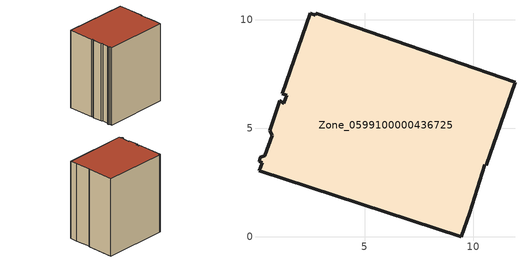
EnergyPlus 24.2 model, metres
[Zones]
Zone_0599100000436725
 floor ground (C_G): 0.75,4.68 0.62,4.88 1.1,6.26 1.27,6.14 1.41,6.51 1.21,6.58 2.49,10.29 2.73,10.21 2.75,10.29 11.93,7.12 10.6,3.3 10.54,3.32 9.84,1.1 9.46,0 0.16,3.03 0.3,3.41 0.14,3.48 0.2,3.65 0.41,3.74 z0
 wall outside (C_F): 0.16,3.03 9.46,0 9.84,1.1 10.54,3.32 10.6,3.3 11.93,7.12 2.75,10.29 2.73,10.21 2.49,10.29 1.21,6.58 1.41,6.51 1.27,6.14 1.1,6.26 0.62,4.88 0.75,4.68 0.41,3.74 0.2,3.65 0.14,3.48 0.3,3.41 0.16,3.03 z0:11.95
 roof outside (C_R): 0.75,4.68 0.41,3.74 0.2,3.65 0.14,3.48 0.3,3.41 0.16,3.03 9.46,0 9.84,1.1 10.54,3.32 10.6,3.3 11.93,7.12 2.75,10.29 2.73,10.21 2.49,10.29 1.21,6.58 1.41,6.51 1.27,6.14 1.1,6.26 0.62,4.88 z11.95
[BUILDING]
Pand.0599100000436725: North Axis=0; Terrain=City; Loads Convergence Tolerance Value=0.04; Temperature Convergence Tolerance Value=0.4; Solar Distribution=FullExterior; Maximum Number of Warmup Days=25; Minimum Number of Warmup Days=1
[Site:Location]
Rotterdam.The.Hague.AP_ZH_NLD Design_Conditions: Latitude=51.96; Longitude=4.45; Time Zone=1; Elevation=-4.5
[SITE:GROUNDTEMPERATURE:BUILDINGSURFACE]
18, 18, 18, 18, 18, 18, 18, 18, 18, 18, 18, 18
[MATERIAL] Thermal Absorptance=0.9; Solar Absorptance=0.7; Visible Absorptance=0.7
Name | Roughness | Thickness | Conductivity | Density | Specific Heat
G.TC.2006-2014 | MediumSmooth | 0.15 | 0.06 | 540 | 1210
F.TC.2006-2014 | Rough | 0.3 | 0.12 | 1920 | 840
R.TC.2006-2014 | MediumRough | 0.2 | 0.08 | 1500 | 1000
[CONSTRUCTION]
C_G: G.TC.2006-2014
C_F: F.TC.2006-2014
C_R: R.TC.2006-2014
[ZONE]
Zone_0599100000436725: Type=1; Multiplier=1; Ceiling Height=Autocalculate; Volume=Autocalculate; Floor Area=autocalculate; Part of Total Floor Area=Yes
[ZONEINFILTRATION:DESIGNFLOWRATE]
Infil_Zone_0599100000436725: Zone or ZoneList or Space or SpaceList=Zone_0599100000436725; Schedule=AlwaysOn; Design Flow Rate Calculation Method=Flow/Area; Flow Rate per Floor Area=0.0015; Constant Term Coefficient=1; Temperature Term Coefficient=0; Velocity Term Coefficient=0; Velocity Squared Term Coefficient=0
[HVACTEMPLATE:ZONE:IDEALLOADSAIRSYSTEM]
Zone_0599100000436725: Maximum Heating Supply Air Temperature=50; Minimum Cooling Supply Air Temperature=13; Maximum Heating Supply Air Humidity Ratio=0.0156; Minimum Cooling Supply Air Humidity Ratio=0.0077; Heating Limit=NoLimit; Cooling Limit=NoLimit; Dehumidification Control Type=ConstantSensibleHeatRatio; Cooling Sensible Heat Ratio=0.7; Dehumidification Setpoint=60; Humidification Control Type=None; Humidification Setpoint=30; Outdoor Air Method=None; Outdoor Air Flow Rate per Person=0.00944; Outdoor Air Flow Rate per Zone Floor Area=0; Outdoor Air Flow Rate per Zone=0; Demand Controlled Ventilation Type=None; Outdoor Air Economizer Type=NoEconomizer; Heat Recovery Type=None; Sensible Heat Recovery Effectiveness=0.7; Latent Heat Recovery Effectiveness=0.65
[ZONECONTROL:THERMOSTAT]
ThermostatControl_Zone_0599100000436725: Zone or ZoneList=Zone_0599100000436725; Control Type Schedule=DualSetpointControlType; Control 1=Thermostat_Zone_0599100000436725; Temperature Difference Between Cutout And Setpoint=0
[THERMOSTATSETPOINT:DUALSETPOINT]
Thermostat_Zone_0599100000436725: Heating Setpoint Temperature Schedule=HeatingSetpoint_Zone_0599100000436725; Cooling Setpoint Temperature Schedule=CoolingSetpoint_Zone_0599100000436725
[SCHEDULE:COMPACT]
HeatingSetpoint_Zone_0599100000436725: Through: 12/31, For: AllDays, Until: 24:00, 21
CoolingSetpoint_Zone_0599100000436725: Through: 12/31, For: AllDays, Until: 24:00, 24
DualSetpointControlType: Through: 12/31, For: AllDays, Until: 24:00, 4
AlwaysOn: Through: 12/31, For: AllDays, Until: 24:00, 1
